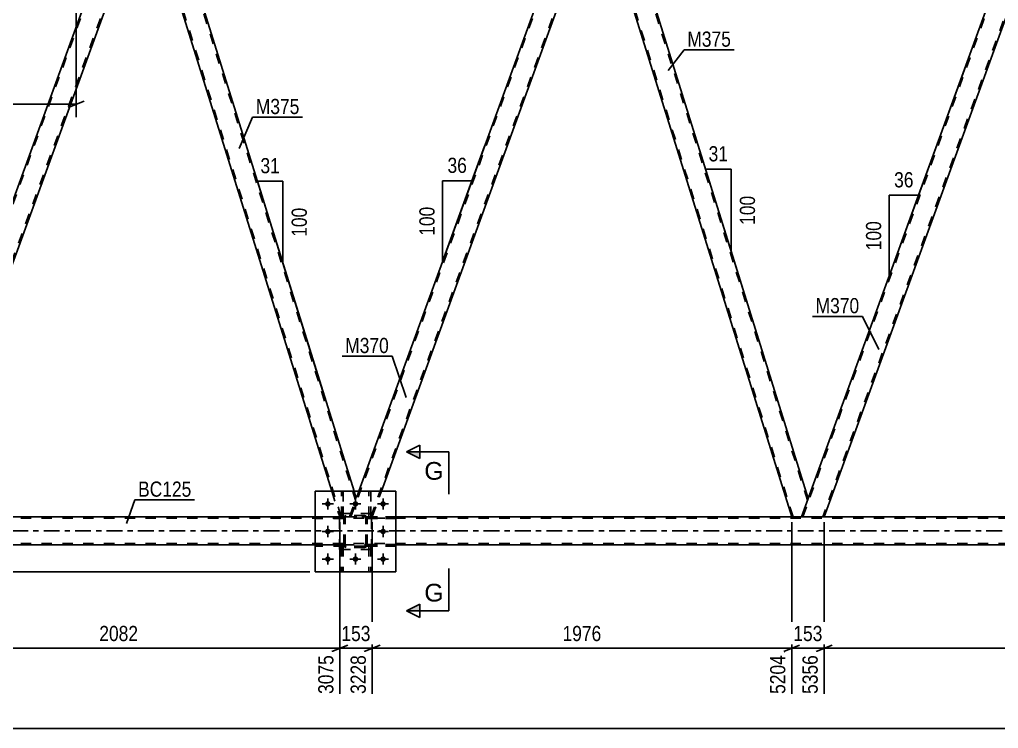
# Model space of a CAD drawing. Header units: millimetres. Extents: x -123 to 718, y -437 to 157.
# Drawn here: x -21.9 to 162.5, y -162.1 to -28.5 of the extents above; entities that cross this region are included whole.
import ezdxf

# ---------------------------------------------------------------- set-up
doc = ezdxf.new("R2010")
doc.units = ezdxf.units.MM
doc.linetypes.add('DXK_LINE_DOT2', pattern=[3.9198, 1.9599, -1.9599])
doc.linetypes.add('DXK_LINE_DOT3', pattern=[5.9187, 2.979, -0.9799, 0.9799, -0.9799])
doc.styles.add('Arial', font='ARIAL.TTF', dxfattribs={"height": 0.2})
doc.styles.add('Arial Narrow', font='ARIALN.TTF', dxfattribs={"height": 0.2})

# ---------------------------------------------------------------- blocks, each defined once
blk = doc.blocks.new('Part-232816598-5241 - 5056')
at = {"color": 2, "linetype": 'Continuous'}
for p, q in [((87.11, -5.25), (87.78, -3.4)), ((126.68, -118.75), (90.6, -3)), ((123.57, -122.22), (87.11, -5.25)), ((125.41, -122.22), (126.68, -118.75))]:
    blk.add_line(p, q, dxfattribs=at)
at = {"color": 7, "linetype": 'DXK_LINE_DOT2'}
for p, q in [((87.93, -3), (87.78, -3.4)), ((90.6, -3), (87.93, -3)), ((126.54, -119.12), (90.35, -3)), ((123.82, -122.22), (87.25, -4.88)), ((125.41, -122.22), (123.57, -122.22))]:
    blk.add_line(p, q, dxfattribs=at)
blk = doc.blocks.new('Part-232816598-5231 - 5056')
at = {"color": 2, "linetype": 'Continuous'}
for p, q in [((-44.85, -122.22), (-1.61, -3.4)), ((-40.6, -122.22), (1.98, -5.25))]:
    blk.add_line(p, q, dxfattribs=at)
at = {"color": 7, "linetype": 'DXK_LINE_DOT2'}
for p, q in [((-44.6, -122.22), (-1.21, -3)), ((-40.85, -122.22), (2.54, -3)), ((-1.61, -3.4), (-1.46, -3)), ((2.8, -3), (-1.46, -3)), ((1.98, -5.25), (2.8, -3)), ((-40.6, -122.22), (-44.85, -122.22))]:
    blk.add_line(p, q, dxfattribs=at)
blk = doc.blocks.new('Part-232816598-5246 - 5056')
at = {"color": 7, "linetype": 'DXK_LINE_DOT2'}
for p, q in [((125.67, -122.22), (169.06, -3)), ((172.81, -3), (129.42, -122.22)), ((168.81, -3), (173.06, -3)), ((173.06, -3), (172.24, -5.25)), ((125.41, -122.22), (126.68, -118.75)), ((129.67, -122.22), (125.41, -122.22))]:
    blk.add_line(p, q, dxfattribs=at)
at = {"color": 2, "linetype": 'Continuous'}
for p, q in [((168.81, -3), (126.68, -118.75)), ((172.24, -5.25), (129.67, -122.22))]:
    blk.add_line(p, q, dxfattribs=at)
blk = doc.blocks.new('Part-232816598-5226 - 5056')
at = {"color": 2, "linetype": 'Continuous'}
for p, q in [((2.65, -3.4), (1.98, -5.25)), ((41.12, -117.4), (5.59, -3.4)), ((1.98, -5.25), (36.93, -117.4))]:
    blk.add_line(p, q, dxfattribs=at)
at = {"color": 7, "linetype": 'DXK_LINE_DOT2'}
for p, q in [((2.8, -3), (2.65, -3.4)), ((5.46, -3), (2.8, -3)), ((41.41, -119.12), (5.21, -3)), ((5.59, -3.4), (5.46, -3)), ((38.69, -122.22), (2.11, -4.88)), ((36.93, -117.4), (38.44, -122.22)), ((41.54, -118.75), (41.12, -117.4)), ((40.28, -122.22), (41.54, -118.75)), ((38.44, -122.22), (40.28, -122.22))]:
    blk.add_line(p, q, dxfattribs=at)
blk = doc.blocks.new('Part-232816598-5119 - 5056')
at = {"color": 2, "linetype": 'Continuous'}
for p, q in [((33.79, -122.22), (-52.85, -122.22)), ((204.05, -122.22), (48.99, -122.22)), ((33.79, -127.5), (-52.85, -127.5)), ((204.05, -127.5), (48.99, -127.5))]:
    blk.add_line(p, q, dxfattribs=at)
at = {"color": 7, "linetype": 'DXK_LINE_DOT2'}
for p, q in [((607.46, -122.46), (-52.85, -122.46)), ((48.99, -122.22), (33.79, -122.22)), ((607.46, -127.26), (-52.85, -127.26)), ((48.99, -127.5), (33.79, -127.5))]:
    blk.add_line(p, q, dxfattribs=at)
at = {"color": 7, "linetype": 'DXK_LINE_DOT3'}
blk.add_line((-52.85, -124.86), (607.46, -124.86), dxfattribs=at)
blk = doc.blocks.new('Part-232816598-5220 - 5056')
at = {"color": 7, "linetype": 'DXK_LINE_DOT2'}
for p, q in [((44.39, -121.59), (38.39, -121.59)), ((38.39, -128.39), (38.39, -121.59)), ((44.39, -128.39), (44.39, -121.59)), ((44.39, -128.39), (38.39, -128.39))]:
    blk.add_line(p, q, dxfattribs=at)
blk = doc.blocks.new('Part-232816598-5221 - 5056')
at = {"color": 7, "linetype": 'DXK_LINE_DOT2'}
for p, q in [((39.19, -122.48), (39.22, -122.29)), ((39.22, -122.29), (39.19, -122.48)), ((39.19, -127.52), (39.19, -122.48)), ((39.43, -122.48), (39.44, -122.38)), ((39.43, -127.52), (39.43, -122.48)), ((39.44, -122.38), (39.5, -122.31)), ((39.48, -122.03), (39.67, -122)), ((39.67, -122), (39.48, -122.03)), ((39.5, -122.31), (39.57, -122.25)), ((39.57, -122.25), (39.67, -122.24)), ((43.11, -122), (39.67, -122)), ((39.67, -122.24), (43.11, -122.24)), ((43.11, -122), (43.29, -122.03)), ((43.29, -122.03), (43.11, -122)), ((43.11, -122.24), (43.2, -122.25)), ((43.2, -122.25), (43.28, -122.31)), ((43.28, -122.31), (43.33, -122.38)), ((43.33, -122.38), (43.35, -122.48)), ((43.35, -127.52), (43.35, -122.48)), ((43.55, -122.29), (43.59, -122.48)), ((43.59, -122.48), (43.55, -122.29)), ((43.59, -127.52), (43.59, -122.48)), ((39.22, -127.7), (39.19, -127.52)), ((39.19, -127.52), (39.22, -127.7)), ((39.44, -127.61), (39.43, -127.52)), ((39.5, -127.69), (39.44, -127.61)), ((39.67, -128), (39.48, -127.96)), ((39.48, -127.96), (39.67, -128)), ((39.57, -127.74), (39.5, -127.69)), ((39.67, -127.76), (39.57, -127.74)), ((43.11, -127.76), (39.67, -127.76)), ((43.11, -128), (39.67, -128)), ((43.2, -127.74), (43.11, -127.76)), ((43.29, -127.96), (43.11, -128)), ((43.11, -128), (43.29, -127.96)), ((43.28, -127.69), (43.2, -127.74)), ((43.33, -127.61), (43.28, -127.69)), ((43.35, -127.52), (43.33, -127.61)), ((43.59, -127.52), (43.55, -127.7)), ((43.55, -127.7), (43.59, -127.52))]:
    blk.add_line(p, q, dxfattribs=at)
at = {"color": 7, "linetype": 'DXK_LINE_DOT3'}
blk.add_line((41.39, -125), (41.39, -125), dxfattribs=at)
at = {"color": 7, "linetype": 'DXK_LINE_DOT2'}
for centre, start, end in [((39.67, -122.48), 112.5, 157.5), ((39.67, -122.48), 112.5, 157.5), ((43.11, -122.48), 22.5, 67.5), ((43.11, -122.48), 22.5, 67.5), ((39.67, -127.52), 202.5, 247.5), ((39.67, -127.52), 202.5, 247.5), ((43.11, -127.52), 292.5, 337.5), ((43.11, -127.52), 292.5, 337.5)]:
    blk.add_arc(centre, 0.48, start, end, dxfattribs=at)
blk = doc.blocks.new('Part-232816598-5236 - 5056')
at = {"color": 7, "linetype": 'DXK_LINE_DOT2'}
for p, q in [((40.54, -122.22), (83.93, -3)), ((44.28, -122.22), (87.67, -3)), ((83.53, -3.4), (83.67, -3)), ((87.93, -3), (83.67, -3)), ((87.11, -5.25), (87.93, -3)), ((40.28, -122.22), (42.04, -117.4)), ((44.54, -122.22), (46.29, -117.4)), ((44.54, -122.22), (40.28, -122.22))]:
    blk.add_line(p, q, dxfattribs=at)
at = {"color": 2, "linetype": 'Continuous'}
for p, q in [((42.04, -117.4), (83.53, -3.4)), ((46.29, -117.4), (87.11, -5.25))]:
    blk.add_line(p, q, dxfattribs=at)
blk = doc.blocks.new('Part-232816598-21443 - 5056')
at = {"color": 7, "linetype": 'DXK_LINE_DOT2'}
for p, q in [((39.19, -122.23), (33.79, -122.23)), ((33.79, -122.55), (33.79, -122.23)), ((39.19, -122.55), (33.79, -122.55)), ((38.59, -122.55), (38.59, -122.23)), ((39.19, -122.23), (39.19, -122.55))]:
    blk.add_line(p, q, dxfattribs=at)
blk = doc.blocks.new('Bolt-232816598-5442 - 5056')
at = {"color": 1, "linetype": 'Continuous'}
for p, q in [((35.15, -119.8), (35.84, -119.8)), ((36.19, -118.76), (36.19, -119.45)), ((37.23, -119.8), (36.53, -119.8)), ((40.35, -119.8), (41.04, -119.8)), ((41.39, -118.76), (41.39, -119.45)), ((42.43, -119.8), (41.73, -119.8)), ((45.55, -119.8), (46.24, -119.8)), ((46.59, -118.76), (46.59, -119.45)), ((47.63, -119.8), (46.93, -119.8)), ((36.19, -120.84), (36.19, -120.14)), ((41.39, -120.84), (41.39, -120.14)), ((46.59, -120.84), (46.59, -120.14)), ((35.15, -125), (35.84, -125)), ((36.19, -123.96), (36.19, -124.65)), ((36.19, -126.04), (36.19, -125.34)), ((37.23, -125), (36.53, -125)), ((45.55, -125), (46.24, -125)), ((46.59, -123.96), (46.59, -124.65)), ((46.59, -126.04), (46.59, -125.34)), ((47.63, -125), (46.93, -125)), ((35.15, -130.2), (35.84, -130.2)), ((36.19, -129.16), (36.19, -129.85)), ((36.19, -131.24), (36.19, -130.54)), ((37.23, -130.2), (36.53, -130.2)), ((40.35, -130.2), (41.04, -130.2)), ((41.39, -129.16), (41.39, -129.85)), ((41.39, -131.24), (41.39, -130.54)), ((42.43, -130.2), (41.73, -130.2)), ((45.55, -130.2), (46.24, -130.2)), ((46.59, -129.16), (46.59, -129.85)), ((46.59, -131.24), (46.59, -130.54)), ((47.63, -130.2), (46.93, -130.2))]:
    blk.add_line(p, q, dxfattribs=at)
blk = doc.blocks.new('Part-232816598-5332 - 5056')
at = {"color": 7, "linetype": 'DXK_LINE_DOT2'}
for p, q in [((48.99, -122.23), (43.59, -122.23)), ((43.59, -122.23), (43.59, -122.55)), ((43.59, -122.55), (48.99, -122.55)), ((44.19, -122.55), (44.19, -122.23)), ((48.99, -122.55), (48.99, -122.23))]:
    blk.add_line(p, q, dxfattribs=at)
blk = doc.blocks.new('Part-232816598-5335 - 5056')
at = {"color": 7, "linetype": 'DXK_LINE_DOT2'}
for p, q in [((48.99, -127.43), (43.59, -127.43)), ((43.59, -127.43), (43.59, -127.75)), ((43.59, -127.75), (48.99, -127.75)), ((44.19, -127.75), (44.19, -127.43)), ((48.99, -127.75), (48.99, -127.43))]:
    blk.add_line(p, q, dxfattribs=at)
blk = doc.blocks.new('Part-232816598-5338 - 5056')
at = {"color": 7, "linetype": 'DXK_LINE_DOT2'}
for p, q in [((39.19, -122.23), (33.79, -122.23)), ((33.79, -122.23), (33.79, -122.55)), ((39.19, -122.55), (33.79, -122.55)), ((38.59, -122.55), (38.59, -122.23)), ((39.19, -122.55), (39.19, -122.23))]:
    blk.add_line(p, q, dxfattribs=at)
blk = doc.blocks.new('Part-232816598-5341 - 5056')
at = {"color": 7, "linetype": 'DXK_LINE_DOT2'}
for p, q in [((39.19, -127.43), (33.79, -127.43)), ((33.79, -127.43), (33.79, -127.75)), ((39.19, -127.75), (33.79, -127.75)), ((38.59, -127.75), (38.59, -127.43)), ((39.19, -127.75), (39.19, -127.43))]:
    blk.add_line(p, q, dxfattribs=at)
blk = doc.blocks.new('Part-232816598-5365 - 5056')
at = {"color": 7, "linetype": 'DXK_LINE_DOT2'}
for p, q in [((33.79, -117.4), (33.79, -132.6)), ((33.79, -117.4), (48.99, -117.4)), ((48.99, -117.4), (48.99, -132.6)), ((33.79, -132.6), (48.99, -132.6))]:
    blk.add_line(p, q, dxfattribs=at)
blk = doc.blocks.new('Part-232816598-5371 - 5056')
at = {"color": 7, "linetype": 'DXK_LINE_DOT2'}
for p, q in [((43.94, -122.24), (43.94, -117.39)), ((43.94, -117.39), (44.26, -117.39)), ((44.26, -117.39), (44.26, -122.24)), ((43.94, -121.64), (44.26, -121.64)), ((44.26, -122.24), (43.94, -122.24))]:
    blk.add_line(p, q, dxfattribs=at)
blk = doc.blocks.new('Part-232816598-5372 - 5056')
at = {"color": 7, "linetype": 'DXK_LINE_DOT2'}
for p, q in [((38.74, -122.24), (38.74, -117.39)), ((38.74, -117.39), (39.06, -117.39)), ((39.06, -117.39), (39.06, -122.24)), ((38.74, -121.64), (39.06, -121.64)), ((39.06, -122.24), (38.74, -122.24))]:
    blk.add_line(p, q, dxfattribs=at)
blk = doc.blocks.new('Part-232816598-5373 - 5056')
at = {"color": 7, "linetype": 'DXK_LINE_DOT2'}
for p, q in [((43.94, -127.76), (44.26, -127.76)), ((43.94, -127.76), (43.94, -132.59)), ((43.94, -128.36), (44.26, -128.36)), ((44.26, -127.76), (44.26, -132.59)), ((44.26, -132.59), (43.94, -132.59))]:
    blk.add_line(p, q, dxfattribs=at)
blk = doc.blocks.new('Part-232816598-5374 - 5056')
at = {"color": 7, "linetype": 'DXK_LINE_DOT2'}
for p, q in [((38.74, -127.76), (39.06, -127.76)), ((38.74, -127.76), (38.74, -132.59)), ((38.74, -128.36), (39.06, -128.36)), ((39.06, -127.76), (39.06, -132.59)), ((39.06, -132.59), (38.74, -132.59))]:
    blk.add_line(p, q, dxfattribs=at)
blk = doc.blocks.new('Part-232816598-5375 - 5056')
at = {"color": 7, "linetype": 'DXK_LINE_DOT2'}
for p, q in [((39.19, -122.48), (39.22, -122.29)), ((39.22, -122.29), (39.19, -122.48)), ((39.19, -127.52), (39.19, -122.48)), ((39.43, -122.48), (39.44, -122.38)), ((39.43, -127.52), (39.43, -122.48)), ((39.44, -122.38), (39.5, -122.31)), ((39.48, -122.03), (39.67, -122)), ((39.67, -122), (39.48, -122.03)), ((39.5, -122.31), (39.57, -122.25)), ((39.57, -122.25), (39.67, -122.24)), ((43.11, -122), (39.67, -122)), ((39.67, -122.24), (43.11, -122.24)), ((43.11, -122), (43.29, -122.03)), ((43.29, -122.03), (43.11, -122)), ((43.11, -122.24), (43.2, -122.25)), ((43.2, -122.25), (43.28, -122.31)), ((43.28, -122.31), (43.33, -122.38)), ((43.33, -122.38), (43.35, -122.48)), ((43.35, -127.52), (43.35, -122.48)), ((43.55, -122.29), (43.59, -122.48)), ((43.59, -122.48), (43.55, -122.29)), ((43.59, -127.52), (43.59, -122.48)), ((39.22, -127.7), (39.19, -127.52)), ((39.19, -127.52), (39.22, -127.7)), ((39.44, -127.61), (39.43, -127.52)), ((39.5, -127.69), (39.44, -127.61)), ((39.67, -128), (39.48, -127.96)), ((39.48, -127.96), (39.67, -128)), ((39.57, -127.74), (39.5, -127.69)), ((39.67, -127.76), (39.57, -127.74)), ((43.11, -127.76), (39.67, -127.76)), ((43.11, -128), (39.67, -128)), ((43.2, -127.74), (43.11, -127.76)), ((43.29, -127.96), (43.11, -128)), ((43.11, -128), (43.29, -127.96)), ((43.28, -127.69), (43.2, -127.74)), ((43.33, -127.61), (43.28, -127.69)), ((43.35, -127.52), (43.33, -127.61)), ((43.59, -127.52), (43.55, -127.7)), ((43.55, -127.7), (43.59, -127.52))]:
    blk.add_line(p, q, dxfattribs=at)
at = {"color": 7, "linetype": 'DXK_LINE_DOT3'}
blk.add_line((41.39, -125), (41.39, -125), dxfattribs=at)
at = {"color": 7, "linetype": 'DXK_LINE_DOT2'}
for centre, start, end in [((39.67, -122.48), 112.5, 157.5), ((39.67, -122.48), 112.5, 157.5), ((43.11, -122.48), 22.5, 67.5), ((43.11, -122.48), 22.5, 67.5), ((39.67, -127.52), 202.5, 247.5), ((39.67, -127.52), 202.5, 247.5), ((43.11, -127.52), 292.5, 337.5), ((43.11, -127.52), 292.5, 337.5)]:
    blk.add_arc(centre, 0.48, start, end, dxfattribs=at)
blk = doc.blocks.new('Part-232816598-5376 - 5056')
at = {"color": 7, "linetype": 'DXK_LINE_DOT2'}
for p, q in [((44.39, -121.59), (38.39, -121.59)), ((38.39, -128.39), (38.39, -121.59)), ((44.39, -128.39), (44.39, -121.59)), ((44.39, -128.39), (38.39, -128.39))]:
    blk.add_line(p, q, dxfattribs=at)
blk = doc.blocks.new('Part-232816598-21438 - 5056')
at = {"color": 7, "linetype": 'DXK_LINE_DOT2'}
for p, q in [((39.06, -127.76), (38.74, -127.76)), ((38.74, -127.76), (38.74, -132.59)), ((38.74, -128.36), (39.06, -128.36)), ((39.06, -127.76), (39.06, -132.59)), ((38.74, -132.59), (39.06, -132.59))]:
    blk.add_line(p, q, dxfattribs=at)
blk = doc.blocks.new('Part-232816598-21439 - 5056')
at = {"color": 7, "linetype": 'DXK_LINE_DOT2'}
for p, q in [((44.26, -127.76), (43.94, -127.76)), ((43.94, -127.76), (43.94, -132.59)), ((43.94, -128.36), (44.26, -128.36)), ((44.26, -127.76), (44.26, -132.59)), ((43.94, -132.59), (44.26, -132.59))]:
    blk.add_line(p, q, dxfattribs=at)
blk = doc.blocks.new('Part-232816598-21440 - 5056')
at = {"color": 2, "linetype": 'Continuous'}
for p, q in [((38.74, -117.4), (38.74, -117.39)), ((39.06, -117.39), (38.74, -117.39)), ((39.06, -117.4), (39.06, -117.39))]:
    blk.add_line(p, q, dxfattribs=at)
at = {"color": 7, "linetype": 'DXK_LINE_DOT2'}
for p, q in [((38.74, -122.24), (38.74, -117.4)), ((39.06, -122.24), (39.06, -117.4)), ((38.74, -121.64), (39.06, -121.64)), ((39.06, -122.24), (38.74, -122.24))]:
    blk.add_line(p, q, dxfattribs=at)
blk = doc.blocks.new('Part-232816598-21441 - 5056')
at = {"color": 2, "linetype": 'Continuous'}
for p, q in [((43.94, -117.4), (43.94, -117.39)), ((44.26, -117.39), (43.94, -117.39)), ((44.26, -117.4), (44.26, -117.39))]:
    blk.add_line(p, q, dxfattribs=at)
at = {"color": 7, "linetype": 'DXK_LINE_DOT2'}
for p, q in [((43.94, -122.24), (43.94, -117.4)), ((44.26, -122.24), (44.26, -117.4)), ((43.94, -121.64), (44.26, -121.64)), ((44.26, -122.24), (43.94, -122.24))]:
    blk.add_line(p, q, dxfattribs=at)
blk = doc.blocks.new('Part-232816598-21442 - 5056')
at = {"color": 7, "linetype": 'DXK_LINE_DOT2'}
for p, q in [((39.19, -127.43), (33.79, -127.43)), ((33.79, -127.75), (33.79, -127.43)), ((39.19, -127.75), (33.79, -127.75)), ((38.59, -127.75), (38.59, -127.43)), ((39.19, -127.43), (39.19, -127.75))]:
    blk.add_line(p, q, dxfattribs=at)
blk = doc.blocks.new('Part-232816598-21444 - 5056')
at = {"color": 7, "linetype": 'DXK_LINE_DOT2'}
for p, q in [((43.59, -127.75), (43.59, -127.43)), ((43.59, -127.43), (48.99, -127.43)), ((48.99, -127.75), (43.59, -127.75)), ((44.19, -127.75), (44.19, -127.43)), ((48.99, -127.43), (48.99, -127.75))]:
    blk.add_line(p, q, dxfattribs=at)
blk = doc.blocks.new('Part-232816598-21445 - 5056')
at = {"color": 7, "linetype": 'DXK_LINE_DOT2'}
for p, q in [((43.59, -122.55), (43.59, -122.23)), ((43.59, -122.23), (48.99, -122.23)), ((48.99, -122.55), (43.59, -122.55)), ((44.19, -122.55), (44.19, -122.23)), ((48.99, -122.23), (48.99, -122.55))]:
    blk.add_line(p, q, dxfattribs=at)
blk = doc.blocks.new('Part-232816598-21446 - 5056')
at = {"color": 2, "linetype": 'Continuous'}
for p, q in [((48.99, -117.4), (33.79, -117.4)), ((33.79, -117.4), (33.79, -132.6)), ((48.99, -117.4), (48.99, -132.6)), ((48.99, -132.6), (33.79, -132.6))]:
    blk.add_line(p, q, dxfattribs=at)
blk = doc.blocks.new('Bolt-232816598-21449 - 5056')
at = {"linetype": 'Continuous'}
for points in [[(36.71, -119.8, -1), (35.67, -119.8, -1)], [(41.91, -119.8, -1), (40.87, -119.8, -1)], [(47.11, -119.8, -1), (46.07, -119.8, -1)], [(36.71, -125, -1), (35.67, -125, -1)], [(47.11, -125, -1), (46.07, -125, -1)], [(36.71, -130.2, -1), (35.67, -130.2, -1)], [(41.91, -130.2, -1), (40.87, -130.2, -1)], [(47.11, -130.2, -1), (46.07, -130.2, -1)]]:
    blk.add_hatch(color=1, dxfattribs=at).paths.add_polyline_path(points)
at = {"color": 1, "linetype": 'Continuous'}
for p, q in [((37.23, -119.8), (35.15, -119.8)), ((36.19, -118.76), (36.19, -120.84)), ((42.43, -119.8), (40.35, -119.8)), ((41.39, -118.76), (41.39, -120.84)), ((47.63, -119.8), (45.55, -119.8)), ((46.59, -118.76), (46.59, -120.84)), ((37.23, -125), (35.15, -125)), ((36.19, -123.96), (36.19, -126.04)), ((47.63, -125), (45.55, -125)), ((46.59, -123.96), (46.59, -126.04)), ((37.23, -130.2), (35.15, -130.2)), ((36.19, -129.16), (36.19, -131.24)), ((42.43, -130.2), (40.35, -130.2)), ((41.39, -129.16), (41.39, -131.24)), ((47.63, -130.2), (45.55, -130.2)), ((46.59, -129.16), (46.59, -131.24))]:
    blk.add_line(p, q, dxfattribs=at)
blk = doc.blocks.new('StraightDimension-232816598-13027 - 5056')
at = {"color": 7, "linetype": 'Continuous'}
blk.add_line((-62.11, -162.13), (662.39, -162.13), dxfattribs=at)
blk = doc.blocks.new('StraightDimension-232816598-12631 - 5056')
at = {"color": 7, "linetype": 'Continuous'}
for p, q in [((129.67, -123.22), (129.67, -155.62)), ((208.7, -123.22), (208.7, -155.62)), ((131.17, -146.41), (128.17, -147.61)), ((129.67, -147.01), (208.7, -147.01)), ((207.2, -147.61), (210.2, -146.41))]:
    blk.add_line(p, q, dxfattribs=at)
at = {"color": 0}
blk.add_wipeout([(173.44, -146.26), (173.44, -142.06), (164.93, -142.06), (164.93, -146.26)], dxfattribs=at)
at = {"color": 0, "linetype": 'Continuous'}
blk.add_wipeout([(208.1, -147.71), (203.9, -147.71), (203.9, -156.22), (208.1, -156.22)], dxfattribs=at)
at = {"color": 3, "style": 'Arial Narrow'}
blk.add_text('1976', height=2.863, dxfattribs=at).set_placement((165.53, -145.66))
at = {"color": 3, "linetype": 'Continuous', "style": 'Arial Narrow'}
blk.add_text('7332', height=2.863, rotation=90.0002, dxfattribs=at).set_placement((207.5, -155.62))
blk = doc.blocks.new('StraightDimension-232816598-12633 - 5056')
at = {"color": 7, "linetype": 'Continuous'}
for p, q in [((44.54, -123.22), (44.54, -155.62)), ((123.57, -123.22), (123.57, -155.62)), ((46.04, -146.41), (43.04, -147.61)), ((44.54, -147.01), (123.57, -147.01)), ((122.07, -147.61), (125.07, -146.41))]:
    blk.add_line(p, q, dxfattribs=at)
at = {"color": 0}
blk.add_wipeout([(88.31, -146.26), (88.31, -142.06), (79.8, -142.06), (79.8, -146.26)], dxfattribs=at)
at = {"color": 0, "linetype": 'Continuous'}
blk.add_wipeout([(122.97, -147.71), (118.77, -147.71), (118.77, -156.22), (122.97, -156.22)], dxfattribs=at)
at = {"color": 3, "style": 'Arial Narrow'}
blk.add_text('1976', height=2.863, dxfattribs=at).set_placement((80.4, -145.66))
at = {"color": 3, "linetype": 'Continuous', "style": 'Arial Narrow'}
blk.add_text('5204', height=2.863, rotation=90.0002, dxfattribs=at).set_placement((122.37, -155.62))
blk = doc.blocks.new('AngleDimension-232816598-13144 - 5056')
at = {"color": 7, "linetype": 'Continuous'}
for p, q in [((112.16, -56.72), (107.34, -56.72)), ((112.16, -72.18), (107.34, -56.72)), ((112.16, -72.18), (112.16, -56.72)), ((117.58, -89.57), (112.16, -72.18))]:
    blk.add_line(p, q, dxfattribs=at)
at = {"color": 0}
for points in [[(112.18, -55.82), (112.18, -51.62), (107.32, -51.62), (107.32, -55.82)], [(117.26, -61.11), (113.06, -61.11), (113.06, -67.79), (117.26, -67.79)]]:
    blk.add_wipeout(points, dxfattribs=at)
at = {"color": 3, "style": 'Arial Narrow'}
blk.add_text('31', height=2.863, dxfattribs=at).set_placement((107.92, -55.22))
blk.add_text('100', height=2.863, rotation=90.0002, dxfattribs=at).set_placement((116.66, -67.19))
blk = doc.blocks.new('AngleDimension-232816598-13158 - 5056')
at = {"color": 7, "linetype": 'Continuous'}
for p, q in [((156.79, -36.02), (147.47, -61.62)), ((141.93, -61.62), (147.47, -61.62)), ((141.93, -76.84), (147.47, -61.62)), ((141.93, -76.84), (141.93, -61.62))]:
    blk.add_line(p, q, dxfattribs=at)
at = {"color": 0}
for points in [[(147.13, -60.72), (147.13, -56.52), (142.27, -56.52), (142.27, -60.72)], [(141.03, -65.89), (136.83, -65.89), (136.83, -72.57), (141.03, -72.57)]]:
    blk.add_wipeout(points, dxfattribs=at)
at = {"color": 3, "style": 'Arial Narrow'}
blk.add_text('36', height=2.863, dxfattribs=at).set_placement((142.87, -60.12))
blk.add_text('100', height=2.863, rotation=90.0002, dxfattribs=at).set_placement((140.43, -71.97))
blk = doc.blocks.new('StraightDimension-232816598-12632 - 5056')
at = {"color": 7, "linetype": 'Continuous'}
for p, q in [((123.57, -123.22), (123.57, -155.62)), ((129.67, -123.22), (129.67, -155.62)), ((122.07, -147.61), (125.07, -146.41)), ((123.57, -147.01), (129.67, -147.01)), ((131.17, -146.41), (128.17, -147.61))]:
    blk.add_line(p, q, dxfattribs=at)
at = {"color": 0}
blk.add_wipeout([(129.96, -146.26), (129.96, -142.06), (123.28, -142.06), (123.28, -146.26)], dxfattribs=at)
at = {"color": 0, "linetype": 'Continuous'}
blk.add_wipeout([(129.07, -147.71), (124.87, -147.71), (124.87, -156.22), (129.07, -156.22)], dxfattribs=at)
at = {"color": 3, "style": 'Arial Narrow'}
blk.add_text('153', height=2.863, dxfattribs=at).set_placement((123.88, -145.66))
at = {"color": 3, "linetype": 'Continuous', "style": 'Arial Narrow'}
blk.add_text('5356', height=2.863, rotation=90.0002, dxfattribs=at).set_placement((128.47, -155.62))
blk = doc.blocks.new('StraightDimension-232816598-5626 - 5056')
at = {"color": 7, "linetype": 'Continuous'}
for p, q in [((-11.24, -4), (-11.24, -46.86)), ((-61.47, -121.22), (-61.47, -41.61)), ((-59.97, -43.86), (-62.97, -45.06)), ((-12.74, -45.06), (-9.74, -43.86)), ((-61.47, -44.46), (-11.24, -44.46))]:
    blk.add_line(p, q, dxfattribs=at)
at = {"color": 0}
blk.add_wipeout([(-32.1, -43.71), (-32.1, -39.51), (-40.61, -39.51), (-40.61, -43.71)], dxfattribs=at)
at = {"color": 3, "style": 'Arial Narrow'}
blk.add_text('1833', height=2.863, dxfattribs=at).set_placement((-40.01, -43.11))
blk = doc.blocks.new('StraightDimension-232816598-5633 - 5056')
at = {"color": 7, "linetype": 'Continuous'}
for p, q in [((23.5, 11.32), (-96.58, 11.32)), ((-93.13, 9.82), (-94.33, 12.82)), ((-93.73, -132.6), (-93.73, 11.32)), ((32.79, -132.6), (-96.58, -132.6)), ((-94.33, -131.1), (-93.13, -134.1))]:
    blk.add_line(p, q, dxfattribs=at)
at = {"color": 0}
blk.add_wipeout([(-94.48, -56.38), (-98.68, -56.38), (-98.68, -64.89), (-94.48, -64.89)], dxfattribs=at)
at = {"color": 3, "style": 'Arial Narrow'}
blk.add_text('3598', height=2.863, rotation=90.0002, dxfattribs=at).set_placement((-95.08, -64.29))
blk = doc.blocks.new('StraightDimension-232816598-5647 - 5056')
at = {"color": 7, "linetype": 'Continuous'}
for p, q in [((-82.37, -1.5), (-83.57, 1.5)), ((-12.24, 0), (-85.82, 0)), ((-82.97, -124.86), (-82.97, 0)), ((-83.57, -123.36), (-82.37, -126.36)), ((-63.11, -124.86), (-85.82, -124.86))]:
    blk.add_line(p, q, dxfattribs=at)
at = {"color": 0}
blk.add_wipeout([(-83.72, -58.17), (-87.92, -58.17), (-87.92, -66.69), (-83.72, -66.69)], dxfattribs=at)
at = {"color": 3, "style": 'Arial Narrow'}
blk.add_text('3122', height=2.863, rotation=90.0002, dxfattribs=at).set_placement((-84.32, -66.09))
blk = doc.blocks.new('StraightDimension-232816598-12634 - 5056')
at = {"color": 7, "linetype": 'Continuous'}
for p, q in [((38.44, -123.22), (38.44, -155.62)), ((44.54, -123.22), (44.54, -155.62)), ((36.94, -147.61), (39.94, -146.41)), ((38.44, -147.01), (44.54, -147.01)), ((46.04, -146.41), (43.04, -147.61))]:
    blk.add_line(p, q, dxfattribs=at)
at = {"color": 0}
blk.add_wipeout([(44.83, -146.26), (44.83, -142.06), (38.14, -142.06), (38.14, -146.26)], dxfattribs=at)
at = {"color": 0, "linetype": 'Continuous'}
blk.add_wipeout([(43.94, -147.71), (39.74, -147.71), (39.74, -156.22), (43.94, -156.22)], dxfattribs=at)
at = {"color": 3, "style": 'Arial Narrow'}
blk.add_text('153', height=2.863, dxfattribs=at).set_placement((38.74, -145.66))
at = {"color": 3, "linetype": 'Continuous', "style": 'Arial Narrow'}
blk.add_text('3228', height=2.863, rotation=90.0002, dxfattribs=at).set_placement((43.34, -155.62))
blk = doc.blocks.new('StraightDimension-232816598-12635 - 5056')
at = {"color": 7, "linetype": 'Continuous'}
for p, q in [((-44.85, -123.22), (-44.85, -153.79)), ((38.44, -123.22), (38.44, -155.62)), ((-43.35, -146.41), (-46.35, -147.61)), ((-44.85, -147.01), (38.44, -147.01)), ((36.94, -147.61), (39.94, -146.41))]:
    blk.add_line(p, q, dxfattribs=at)
at = {"color": 0}
blk.add_wipeout([(1.05, -146.26), (1.05, -142.06), (-7.47, -142.06), (-7.47, -146.26)], dxfattribs=at)
at = {"color": 0, "linetype": 'Continuous'}
blk.add_wipeout([(37.84, -147.71), (33.64, -147.71), (33.64, -156.22), (37.84, -156.22)], dxfattribs=at)
at = {"color": 3, "style": 'Arial Narrow'}
blk.add_text('2082', height=2.863, dxfattribs=at).set_placement((-6.87, -145.66))
at = {"color": 3, "linetype": 'Continuous', "style": 'Arial Narrow'}
blk.add_text('3075', height=2.863, rotation=90.0002, dxfattribs=at).set_placement((37.24, -155.62))
blk = doc.blocks.new('AngleDimension-232816598-13116 - 5056')
at = {"color": 7, "linetype": 'Continuous'}
for p, q in [((27.73, -58.96), (22.91, -58.96)), ((27.73, -74.43), (22.91, -58.96)), ((27.73, -74.43), (27.73, -58.96)), ((35.21, -98.44), (27.73, -74.43))]:
    blk.add_line(p, q, dxfattribs=at)
at = {"color": 0}
for points in [[(27.75, -58.06), (27.75, -53.86), (22.89, -53.86), (22.89, -58.06)], [(32.83, -63.35), (28.63, -63.35), (28.63, -70.04), (32.83, -70.04)]]:
    blk.add_wipeout(points, dxfattribs=at)
at = {"color": 3, "style": 'Arial Narrow'}
blk.add_text('31', height=2.863, dxfattribs=at).set_placement((23.49, -57.46))
blk.add_text('100', height=2.863, rotation=90.0002, dxfattribs=at).set_placement((32.23, -69.44))
blk = doc.blocks.new('AngleDimension-232816598-13130 - 5056')
at = {"color": 7, "linetype": 'Continuous'}
for p, q in [((65.7, -52.38), (63.33, -58.9)), ((57.79, -58.9), (63.33, -58.9)), ((57.79, -74.12), (63.33, -58.9)), ((57.79, -74.12), (57.79, -58.9))]:
    blk.add_line(p, q, dxfattribs=at)
at = {"color": 0}
for points in [[(62.99, -58), (62.99, -53.8), (58.13, -53.8), (58.13, -58)], [(56.89, -63.17), (52.69, -63.17), (52.69, -69.85), (56.89, -69.85)]]:
    blk.add_wipeout(points, dxfattribs=at)
at = {"color": 3, "style": 'Arial Narrow'}
blk.add_text('36', height=2.863, dxfattribs=at).set_placement((58.73, -57.4))
blk.add_text('100', height=2.863, rotation=90.0002, dxfattribs=at).set_placement((56.29, -69.25))
blk = doc.blocks.new('Mark-232816598-5115 - 5056')
at = {"color": 0}
blk.add_wipeout([(10.49, -118.44), (10.49, -115.44), (0.44, -115.44), (0.44, -118.44)], dxfattribs=at)
blk.add_wipeout([(10.49, -118.44), (10.49, -115.44), (0.44, -115.44), (0.44, -118.44)], dxfattribs=at)
at = {"color": 30, "linetype": 'Continuous'}
for p, q in [((-1.74, -123.46), (-0.16, -119.04)), ((-0.16, -119.04), (11.09, -119.04))]:
    blk.add_line(p, q, dxfattribs=at)
at = {"color": 3, "style": 'Arial Narrow'}
blk.add_text('BC125', height=2.863, dxfattribs=at).set_placement((0.44, -118.44))
blk = doc.blocks.new('Mark-232816598-5222 - 5056')
at = {"color": 0}
blk.add_wipeout([(30.84, -46.3), (30.84, -43.3), (22.62, -43.3), (22.62, -46.3)], dxfattribs=at)
blk.add_wipeout([(30.84, -46.3), (30.84, -43.3), (22.62, -43.3), (22.62, -46.3)], dxfattribs=at)
at = {"color": 30, "linetype": 'Continuous'}
for p, q in [((19.5, -52.79), (22.02, -46.9)), ((22.02, -46.9), (31.44, -46.9))]:
    blk.add_line(p, q, dxfattribs=at)
at = {"color": 3, "style": 'Arial Narrow'}
blk.add_text('M375', height=2.863, dxfattribs=at).set_placement((22.62, -46.3))
blk = doc.blocks.new('Mark-232816598-5232 - 5056')
at = {"color": 0}
blk.add_wipeout([(47.69, -91.36), (47.69, -88.36), (39.46, -88.36), (39.46, -91.36)], dxfattribs=at)
blk.add_wipeout([(47.69, -91.36), (47.69, -88.36), (39.46, -88.36), (39.46, -91.36)], dxfattribs=at)
at = {"color": 30, "linetype": 'Continuous'}
for p in [(38.86, -91.96), (50.95, -99.74)]:
    blk.add_line(p, (48.29, -91.96), dxfattribs=at)
at = {"color": 3, "style": 'Arial Narrow'}
blk.add_text('M370', height=2.863, dxfattribs=at).set_placement((39.46, -91.36))
blk = doc.blocks.new('Mark-232816598-5237 - 5056')
at = {"color": 0}
blk.add_wipeout([(112.13, -33.6), (112.13, -30.6), (103.91, -30.6), (103.91, -33.6)], dxfattribs=at)
blk.add_wipeout([(112.13, -33.6), (112.13, -30.6), (103.91, -30.6), (103.91, -33.6)], dxfattribs=at)
at = {"color": 30, "linetype": 'Continuous'}
for p, q in [((100.33, -38.11), (103.31, -34.2)), ((103.31, -34.2), (112.73, -34.2))]:
    blk.add_line(p, q, dxfattribs=at)
at = {"color": 3, "style": 'Arial Narrow'}
blk.add_text('M375', height=2.863, dxfattribs=at).set_placement((103.91, -33.6))
blk = doc.blocks.new('Mark-232816598-5242 - 5056')
at = {"color": 0}
blk.add_wipeout([(136.3, -83.85), (136.3, -80.85), (128.08, -80.85), (128.08, -83.85)], dxfattribs=at)
blk.add_wipeout([(136.3, -83.85), (136.3, -80.85), (128.08, -80.85), (128.08, -83.85)], dxfattribs=at)
at = {"color": 30, "linetype": 'Continuous'}
for p in [(127.48, -84.45), (139.97, -90.7)]:
    blk.add_line(p, (136.9, -84.45), dxfattribs=at)
at = {"color": 3, "style": 'Arial Narrow'}
blk.add_text('M370', height=2.863, dxfattribs=at).set_placement((128.08, -83.85))
blk = doc.blocks.new('SectionMark-232816598-6613 - 5056')
at = {"color": 6, "linetype": 'Continuous'}
for p, q in [((50.99, -109.99), (53.49, -108.74)), ((58.99, -109.99), (50.99, -109.99)), ((58.99, -109.99), (58.99, -117.99)), ((58.99, -139.95), (58.99, -131.95)), ((58.99, -139.95), (50.99, -139.95)), ((53.49, -141.2), (50.99, -139.95))]:
    blk.add_line(p, q, dxfattribs=at)
at = {"color": 0, "linetype": 'Continuous'}
for points in [[(57.99, -115.24), (57.99, -111.74), (54.36, -111.74), (54.36, -115.24)], [(57.99, -138.2), (57.99, -134.7), (54.36, -134.7), (54.36, -138.2)]]:
    blk.add_wipeout(points, dxfattribs=at)
at = {"linetype": 'Continuous'}
for points in [[(53.49, -109.99), (53.49, -111.24), (50.99, -109.99)], [(53.49, -138.7), (53.49, -139.95), (50.99, -139.95)]]:
    blk.add_hatch(color=6, dxfattribs=at).paths.add_polyline_path(points)
at = {"color": 6, "linetype": 'Continuous'}
for p, q in [((53.49, -111.24), (53.49, -108.74)), ((50.99, -109.99), (53.49, -111.24)), ((50.99, -139.95), (53.49, -138.7)), ((53.49, -138.7), (53.49, -141.2))]:
    blk.add_line(p, q, dxfattribs=at)
at = {"color": 3, "linetype": 'Continuous', "style": 'Arial'}
for p in [(54.36, -115.24), (54.36, -138.2)]:
    blk.add_text('G', height=3.34, dxfattribs=at).set_placement(p)

msp = doc.modelspace()

# ---------------------------------------------------------------- block references
for name in ['Part-232816598-5231 - 5056', 'Part-232816598-5226 - 5056', 'Part-232816598-5236 - 5056', 'Part-232816598-5241 - 5056', 'Part-232816598-5246 - 5056', 'Part-232816598-5365 - 5056', 'Part-232816598-21446 - 5056', 'Part-232816598-5372 - 5056', 'Part-232816598-21440 - 5056', 'Part-232816598-5371 - 5056', 'Part-232816598-21441 - 5056', 'Bolt-232816598-5442 - 5056', 'Bolt-232816598-21449 - 5056', 'Part-232816598-5220 - 5056', 'Part-232816598-5376 - 5056', 'Part-232816598-5119 - 5056', 'Part-232816598-21443 - 5056', 'Part-232816598-5338 - 5056', 'Part-232816598-5221 - 5056', 'Part-232816598-5375 - 5056', 'Part-232816598-5332 - 5056', 'Part-232816598-21445 - 5056', 'Part-232816598-5341 - 5056', 'Part-232816598-21442 - 5056', 'Part-232816598-5374 - 5056', 'Part-232816598-21438 - 5056', 'Part-232816598-5335 - 5056', 'Part-232816598-21444 - 5056', 'Part-232816598-5373 - 5056', 'Part-232816598-21439 - 5056']:
    msp.add_blockref(name, (0, 0))

# ---------------------------------------------------------------- next in the draw order: block references
msp.add_blockref('StraightDimension-232816598-13027 - 5056', (0, 0))

# ---------------------------------------------------------------- next in the draw order: block references
for name in ['StraightDimension-232816598-5626 - 5056', 'Mark-232816598-5237 - 5056', 'AngleDimension-232816598-13158 - 5056', 'AngleDimension-232816598-13144 - 5056', 'AngleDimension-232816598-13130 - 5056', 'Mark-232816598-5242 - 5056', 'Mark-232816598-5232 - 5056', 'StraightDimension-232816598-12633 - 5056', 'StraightDimension-232816598-12631 - 5056']:
    msp.add_blockref(name, (0, 0))

# ---------------------------------------------------------------- next in the draw order: block references
for name in ['StraightDimension-232816598-5633 - 5056', 'SectionMark-232816598-6613 - 5056', 'StraightDimension-232816598-12634 - 5056', 'StraightDimension-232816598-12632 - 5056']:
    msp.add_blockref(name, (0, 0))

# ---------------------------------------------------------------- next in the draw order: block references
for name in ['StraightDimension-232816598-5647 - 5056', 'Mark-232816598-5222 - 5056', 'AngleDimension-232816598-13116 - 5056']:
    msp.add_blockref(name, (0, 0))

# ---------------------------------------------------------------- next in the draw order: block references
msp.add_blockref('StraightDimension-232816598-12635 - 5056', (0, 0))

# ---------------------------------------------------------------- next in the draw order: block references
msp.add_blockref('Mark-232816598-5115 - 5056', (0, 0))

doc.saveas('drawing.dxf')
